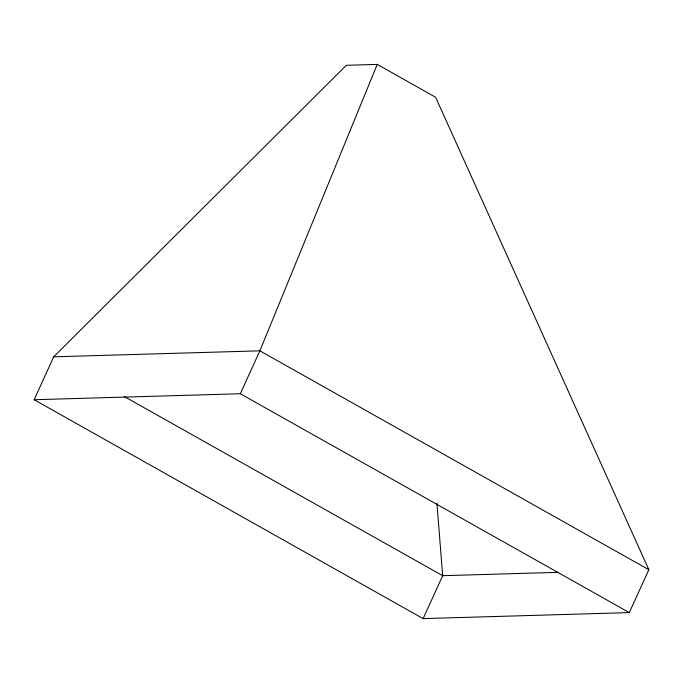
<?xml version="1.0" encoding="UTF-8"?>
<svg xmlns="http://www.w3.org/2000/svg" width="683" height="683" viewBox="0 0 683 683"><rect width="100%" height="100%" fill="white"/><g stroke="black" fill="none" stroke-linecap="round" stroke-linejoin="round"><path stroke-width="1.02" d="M377.255 64.398L259.873 350.831L240.314 393.741L34.15 399.726L53.701 356.816L346.324 65.303L377.255 64.398L435.6 97.234L648.85 569.707L629.299 612.608L423.127 618.602L34.15 399.726M423.127 618.602L442.686 575.692L436.932 503.362M53.701 356.816L259.873 350.831L648.85 569.707M558.523 572.328L442.686 575.692L124.255 396.524M240.314 393.741L629.299 612.608"/></g></svg>
